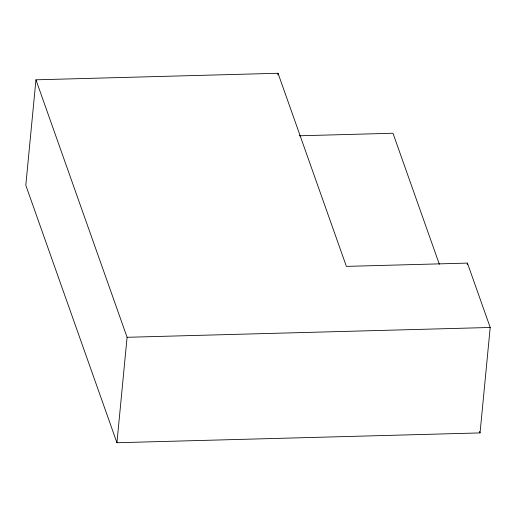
<?xml version="1.0" encoding="UTF-8"?>
<svg xmlns="http://www.w3.org/2000/svg" width="516" height="516" viewBox="0 0 516 516"><rect width="100%" height="100%" fill="white"/><g stroke="black" fill="none" stroke-linecap="round" stroke-linejoin="round"><path stroke-width="0.77" d="M35.952 79.812L25.8 185.25L116.939 442.734L480.048 432.918L490.2 327.473L467.419 263.102L346.378 266.379L278.027 73.266L35.952 79.812L127.091 337.29L116.939 442.734M277.872 74.872L278.027 73.266M467.264 264.708L467.419 263.102M299.19 135.792L392.973 133.257L439.342 264.269M127.091 337.29L490.2 327.473M479.512 431.395L480.048 432.918"/></g></svg>
